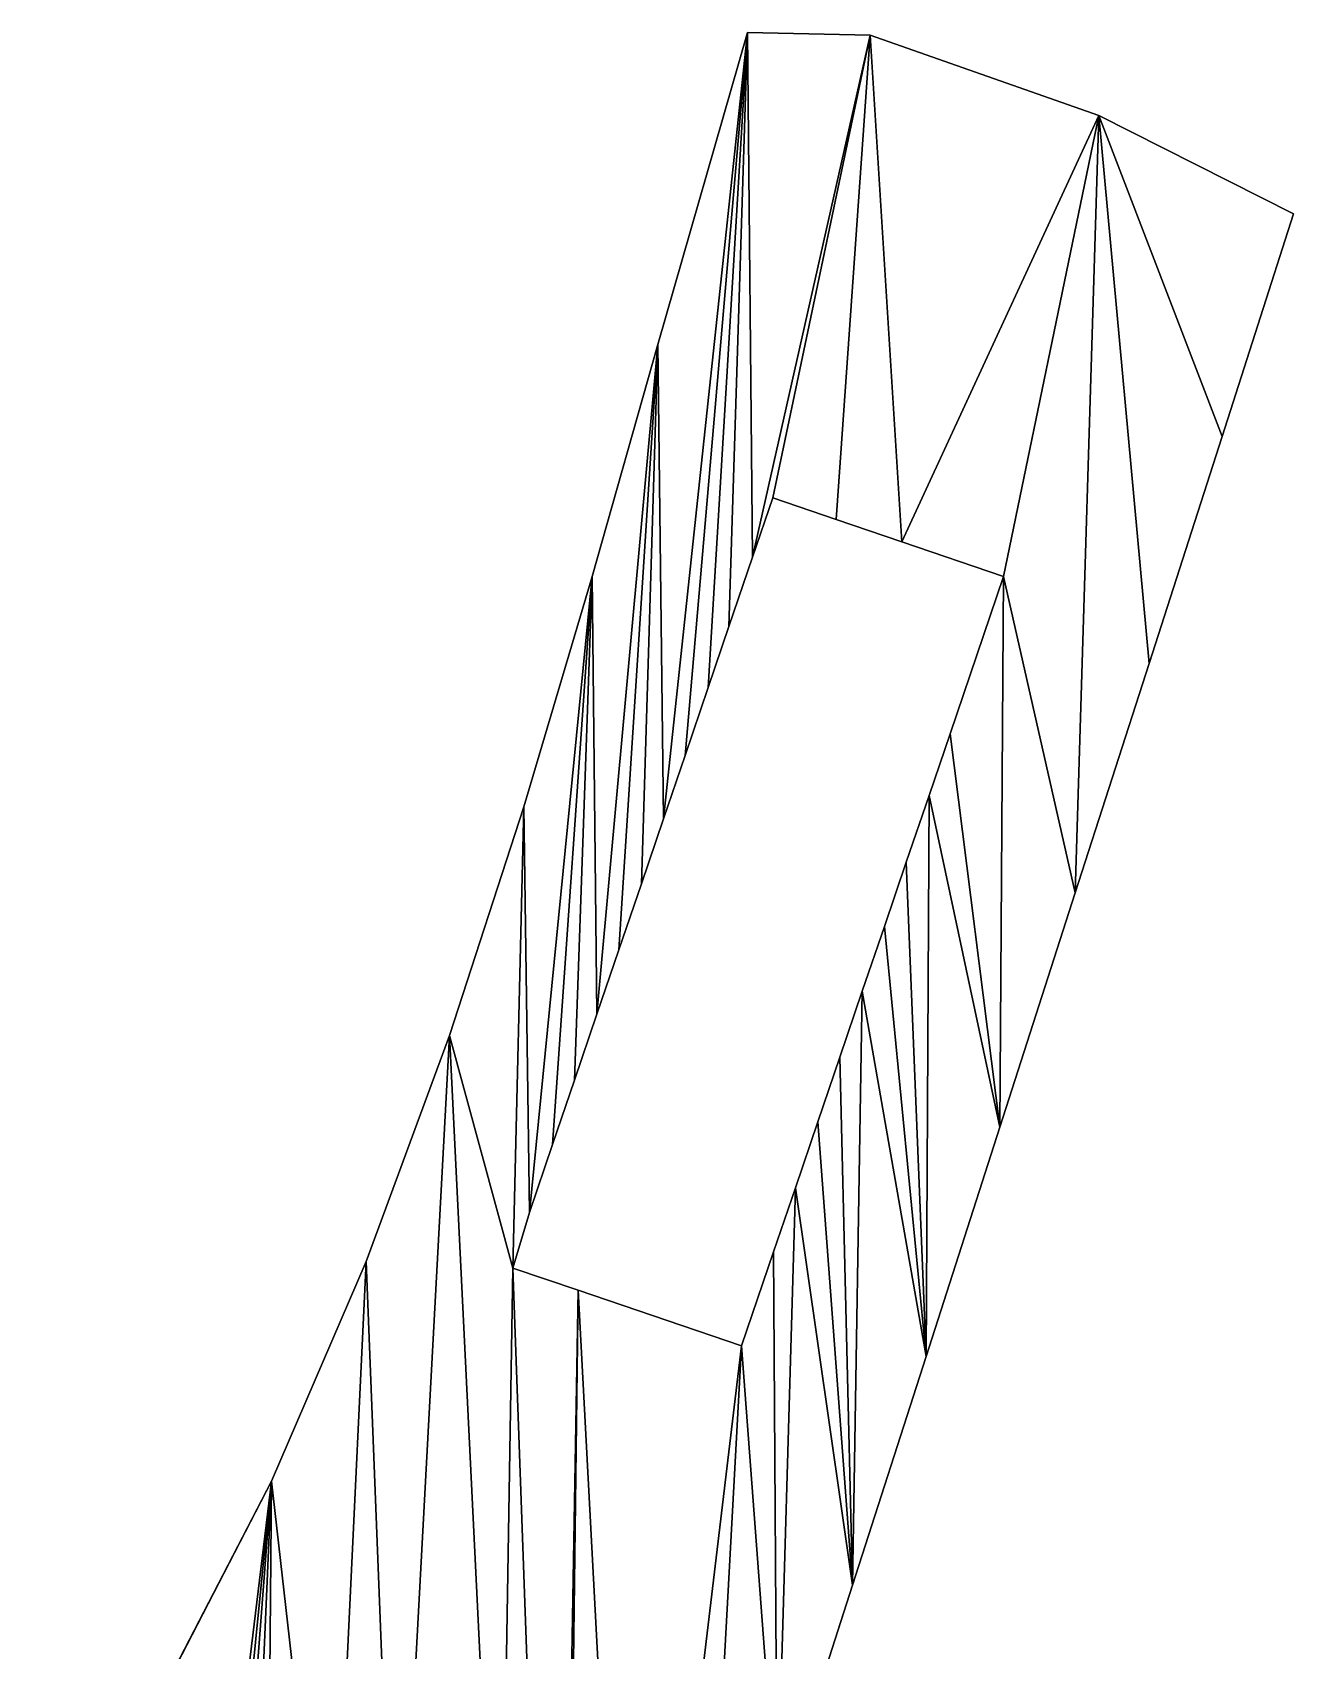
# Model space of a CAD drawing. Extents: x 9 to 1212, y 18 to 833.
# Drawn here: x 1134.6 to 1212.2, y 494.7 to 594.3 of the extents above; entities that cross this region are included whole.
import ezdxf

# ---------------------------------------------------------------- set-up
doc = ezdxf.new("R2010")
doc.units = 0
doc.header["$MEASUREMENT"] = 0
doc.layers.get('0').update_dxf_attribs({"linetype": 'CONTINUOUS'})

# ---------------------------------------------------------------- blocks, each defined once
blk = doc.blocks.new('GRUPO_3')
for p, q in [((367.80875, 566.33982), (362.30234, 547.13625)), ((367.80875, 566.33982, 15), (362.30234, 547.13625, 15)), ((375.3609, 566.17693), (367.80875, 566.33982)), ((375.3609, 566.17693, 15), (367.80875, 566.33982, 15)), ((367.80875, 566.33982), (367.80875, 566.33982, 15)), ((389.41967, 561.23089), (375.3609, 566.17693)), ((389.41967, 561.23089, 15), (375.3609, 566.17693, 15)), ((375.3609, 566.17693), (375.3609, 566.17693, 15)), ((401.40678, 555.17051), (389.41967, 561.23089)), ((401.40678, 555.17051, 15), (389.41967, 561.23089, 15)), ((389.41967, 561.23089), (389.41967, 561.23089, 15)), ((397.00018, 541.47434), (401.40678, 555.17051)), ((397.00018, 541.47434, 15), (401.40678, 555.17051, 15)), ((401.40678, 555.17051), (401.40678, 555.17051, 15)), ((362.30234, 547.13625), (358.26277, 532.88096)), ((362.30234, 547.13625, 15), (358.26277, 532.88096, 15)), ((362.30234, 547.13625), (362.30234, 547.13625, 15)), ((392.51287, 527.52729), (397.00018, 541.47434)), ((392.51287, 527.52729, 15), (397.00018, 541.47434, 15)), ((397.00018, 541.47434), (397.00018, 541.47434, 15)), ((368.1238, 534.07035), (369.3625, 537.70827)), ((368.1238, 534.07035, 15), (369.3625, 537.70827, 15)), ((369.3625, 537.70827), (373.26949, 536.37787)), ((369.3625, 537.70827, 15), (373.26949, 536.37787, 15)), ((369.3625, 537.70827), (369.3625, 537.70827, 15)), ((373.26949, 536.37787), (377.29616, 535.00672)), ((373.26949, 536.37787, 15), (377.29616, 535.00672, 15)), ((373.26949, 536.37787), (373.26949, 536.37787, 15)), ((377.29616, 535.00672), (383.56148, 532.87327)), ((377.29616, 535.00672, 15), (383.56148, 532.87327, 15)), ((377.29616, 535.00672), (377.29616, 535.00672, 15)), ((366.66943, 529.799), (368.1238, 534.07035)), ((366.66943, 529.799, 15), (368.1238, 534.07035, 15)), ((368.1238, 534.07035), (368.1238, 534.07035, 15)), ((358.26277, 532.88096), (354.04763, 518.70279)), ((358.26277, 532.88096, 15), (354.04763, 518.70279, 15)), ((358.26277, 532.88096), (358.26277, 532.88096, 15)), ((380.267, 523.19798), (383.56148, 532.87327)), ((380.267, 523.19798, 15), (383.56148, 532.87327, 15)), ((383.56148, 532.87327), (383.56148, 532.87327, 15)), ((365.38876, 526.03781), (366.66943, 529.799)), ((365.38876, 526.03781, 15), (366.66943, 529.799, 15)), ((366.66943, 529.799), (366.66943, 529.799, 15)), ((387.97431, 513.42096), (392.51287, 527.52729)), ((387.97431, 513.42096, 15), (392.51287, 527.52729, 15)), ((392.51287, 527.52729), (392.51287, 527.52729, 15)), ((363.96986, 521.87065), (365.38876, 526.03781)), ((363.96986, 521.87065, 15), (365.38876, 526.03781, 15)), ((365.38876, 526.03781), (365.38876, 526.03781, 15)), ((378.9765, 519.40803), (380.267, 523.19798)), ((378.9765, 519.40803, 15), (380.267, 523.19798, 15)), ((380.267, 523.19798), (380.267, 523.19798, 15)), ((362.64107, 517.96812), (363.96986, 521.87065)), ((362.64107, 517.96812, 15), (363.96986, 521.87065, 15)), ((363.96986, 521.87065), (363.96986, 521.87065, 15)), ((354.04763, 518.70279), (349.47306, 504.64506)), ((354.04763, 518.70279, 15), (349.47306, 504.64506, 15)), ((354.04763, 518.70279), (354.04763, 518.70279, 15)), ((377.57852, 515.30242), (378.9765, 519.40803)), ((377.57852, 515.30242, 15), (378.9765, 519.40803, 15)), ((378.9765, 519.40803), (378.9765, 519.40803, 15)), ((361.27785, 513.96448), (362.64107, 517.96812)), ((361.27785, 513.96448, 15), (362.64107, 517.96812, 15)), ((362.64107, 517.96812), (362.64107, 517.96812, 15)), ((376.22906, 511.33932), (377.57852, 515.30242)), ((376.22906, 511.33932, 15), (377.57852, 515.30242, 15)), ((377.57852, 515.30242), (377.57852, 515.30242, 15)), ((359.89826, 509.91276), (361.27785, 513.96448)), ((359.89826, 509.91276, 15), (361.27785, 513.96448, 15)), ((361.27785, 513.96448), (361.27785, 513.96448, 15)), ((383.33502, 499.00155), (387.97431, 513.42096)), ((383.33502, 499.00155, 15), (387.97431, 513.42096, 15)), ((387.97431, 513.42096), (387.97431, 513.42096, 15)), ((374.8732, 507.35743), (376.22906, 511.33932)), ((374.8732, 507.35743, 15), (376.22906, 511.33932, 15)), ((376.22906, 511.33932), (376.22906, 511.33932, 15)), ((358.54989, 505.95276), (359.89826, 509.91276)), ((358.54989, 505.95276, 15), (359.89826, 509.91276, 15)), ((359.89826, 509.91276), (359.89826, 509.91276, 15)), ((373.49112, 503.29855), (374.8732, 507.35743)), ((373.49112, 503.29855, 15), (374.8732, 507.35743, 15)), ((374.8732, 507.35743), (374.8732, 507.35743, 15)), ((357.1657, 501.88753), (358.54989, 505.95276)), ((357.1657, 501.88753, 15), (358.54989, 505.95276, 15)), ((358.54989, 505.95276), (358.54989, 505.95276, 15)), ((349.47306, 504.64506), (344.34181, 490.73901)), ((349.47306, 504.64506, 15), (344.34181, 490.73901, 15)), ((349.47306, 504.64506), (349.47306, 504.64506, 15)), ((372.13738, 499.32286), (373.49112, 503.29855)), ((372.13738, 499.32286, 15), (373.49112, 503.29855, 15)), ((373.49112, 503.29855), (373.49112, 503.29855, 15)), ((355.81971, 497.9345), (357.1657, 501.88753)), ((355.81971, 497.9345, 15), (357.1657, 501.88753, 15)), ((357.1657, 501.88753), (357.1657, 501.88753, 15)), ((370.76011, 495.27809), (372.13738, 499.32286)), ((370.76011, 495.27809, 15), (372.13738, 499.32286, 15)), ((372.13738, 499.32286), (372.13738, 499.32286, 15)), ((378.79979, 484.90557), (383.33502, 499.00155)), ((378.79979, 484.90557, 15), (383.33502, 499.00155, 15)), ((383.33502, 499.00155), (383.33502, 499.00155, 15)), ((354.39502, 493.75033), (355.81971, 497.9345)), ((354.39502, 493.75033, 15), (355.81971, 497.9345, 15)), ((355.81971, 497.9345), (355.81971, 497.9345, 15)), ((369.4154, 491.32895), (370.76011, 495.27809)), ((369.4154, 491.32895, 15), (370.76011, 495.27809, 15)), ((370.76011, 495.27809), (370.76011, 495.27809, 15)), ((353.38169, 490.32958), (354.39502, 493.75033)), ((353.38169, 490.32958, 15), (354.39502, 493.75033, 15)), ((354.39502, 493.75033), (354.39502, 493.75033, 15)), ((344.34181, 490.73901), (338.52358, 477.2366)), ((344.34181, 490.73901, 15), (338.52358, 477.2366, 15)), ((344.34181, 490.73901), (344.34181, 490.73901, 15)), ((367.445, 485.54227), (369.4154, 491.32895)), ((367.445, 485.54227, 15), (369.4154, 491.32895, 15)), ((369.4154, 491.32895), (369.4154, 491.32895, 15)), ((357.38359, 488.96729), (353.38169, 490.32958)), ((357.38359, 488.96729, 15), (353.38169, 490.32958, 15)), ((353.38169, 490.32958), (353.38169, 490.32958, 15)), ((367.445, 485.54227), (357.38359, 488.96729)), ((367.445, 485.54227, 15), (357.38359, 488.96729, 15)), ((357.38359, 488.96729), (357.38359, 488.96729, 15)), ((367.445, 485.54227), (367.445, 485.54227, 15)), ((374.27352, 470.83743), (378.79979, 484.90557)), ((374.27352, 470.83743, 15), (378.79979, 484.90557, 15)), ((378.79979, 484.90557), (378.79979, 484.90557, 15)), ((338.52358, 477.2366), (331.69986, 464.03758)), ((338.52358, 477.2366, 15), (331.69986, 464.03758, 15)), ((338.52358, 477.2366), (338.52358, 477.2366, 15)), ((369.6252, 456.38997), (374.27352, 470.83743)), ((369.6252, 456.38997, 15), (374.27352, 470.83743, 15)), ((374.27352, 470.83743), (374.27352, 470.83743, 15))]:
    blk.add_line(p, q)
mesh = blk.add_polyface()
corners = [(324.72548, 406.61315), (323.81367, 451.64773), (331.69986, 464.03758), (327.4557, 414.63135), (328.80408, 418.59132), (330.18369, 422.64303), (331.54694, 426.64666), (332.87577, 430.5492), (338.52358, 477.2366), (334.29469, 434.71633), (335.57538, 438.47754), (337.02978, 442.74886), (338.2685, 446.38677), (342.17549, 445.05637), (344.34181, 490.73901), (346.20216, 443.68522), (349.47306, 504.64506), (352.56707, 441.51787), (353.38169, 490.32958), (354.04763, 518.70279), (354.39502, 493.75033), (358.26277, 532.88096), (355.81971, 497.9345), (357.1657, 501.88753), (358.54989, 505.95276), (362.30234, 547.13625), (359.89826, 509.91276), (361.27785, 513.96448), (362.64107, 517.96812), (367.80875, 566.33982), (363.96986, 521.87065), (365.38876, 526.03781), (366.66943, 529.799), (368.1238, 534.07035), (375.3609, 566.17693), (369.3625, 537.70827), (373.26949, 536.37787), (377.29616, 535.00672), (389.41967, 561.23089), (383.56148, 532.87327), (387.97431, 513.42096), (392.51287, 527.52729), (397.00018, 541.47434), (401.40678, 555.17051), (356.0964, 414.341), (357.38359, 488.96729), (356.46255, 415.47905), (360.62118, 428.4045), (367.445, 485.54227), (365.08536, 442.27965), (369.6252, 456.38997), (369.4154, 491.32895), (370.76011, 495.27809), (374.27352, 470.83743), (372.13738, 499.32286), (373.49112, 503.29855), (374.8732, 507.35743), (378.79979, 484.90557), (376.22906, 511.33932), (377.57852, 515.30242), (378.9765, 519.40803), (383.33502, 499.00155), (380.267, 523.19798)]
mesh.append_faces([[corners[k] for k in face] for face in [(42, 38, 43)]], dxfattribs={"vtx0": -1})
mesh.append_faces([[corners[k] for k in face] for face in [(3, 2, 4), (4, 2, 5), (5, 2, 6), (6, 2, 7), (7, 8, 9), (9, 8, 10), (10, 8, 11), (11, 8, 12), (12, 8, 13), (13, 14, 15), (15, 16, 17), (18, 19, 20), (20, 21, 22), (22, 21, 23), (23, 21, 24), (24, 25, 26), (26, 25, 27), (27, 25, 28), (28, 29, 30), (30, 29, 31), (31, 29, 32), (32, 29, 33), (33, 34, 35), (35, 34, 36), (36, 34, 37), (37, 38, 39), (40, 38, 41), (41, 38, 42), (44, 45, 46), (46, 45, 47), (47, 48, 49), (49, 48, 50), (50, 52, 53), (53, 56, 57), (57, 60, 61), (61, 39, 40)]], dxfattribs={"vtx0": -1, "vtx1": -1})
mesh.append_faces([[corners[k] for k in face] for face in [(17, 16, 18), (39, 38, 40), (44, 17, 18)]], dxfattribs={"vtx0": -1, "vtx1": -1, "vtx2": -1})
mesh.append_faces([[corners[k] for k in face] for face in [(0, 1, 2), (7, 2, 8), (13, 8, 14), (15, 14, 16), (18, 16, 19), (20, 19, 21), (24, 21, 25), (28, 25, 29), (33, 29, 34), (37, 34, 38), (44, 18, 45), (47, 45, 48), (50, 48, 51), (50, 51, 52), (53, 52, 54), (53, 54, 55), (53, 55, 56), (57, 56, 58), (57, 58, 59), (57, 59, 60), (61, 60, 62), (61, 62, 39)]], dxfattribs={"vtx0": -1, "vtx2": -1})
mesh = blk.add_polyface()
corners = [(352.56707, 441.51787, 15), (356.0964, 414.341, 15), (353.38169, 490.32958, 15), (357.38359, 488.96729, 15), (356.46255, 415.47905, 15), (360.62118, 428.4045, 15), (367.445, 485.54227, 15), (365.08536, 442.27965, 15), (369.6252, 456.38997, 15), (369.4154, 491.32895, 15), (370.76011, 495.27809, 15), (374.27352, 470.83743, 15), (372.13738, 499.32286, 15), (373.49112, 503.29855, 15), (374.8732, 507.35743, 15), (378.79979, 484.90557, 15), (376.22906, 511.33932, 15), (377.57852, 515.30242, 15), (378.9765, 519.40803, 15), (383.33502, 499.00155, 15), (380.267, 523.19798, 15), (383.56148, 532.87327, 15), (387.97431, 513.42096, 15), (323.81367, 451.64773, 15), (324.72548, 406.61315, 15), (331.69986, 464.03758, 15), (327.4557, 414.63135, 15), (328.80408, 418.59132, 15), (330.18369, 422.64303, 15), (331.54694, 426.64666, 15), (332.87577, 430.5492, 15), (338.52358, 477.2366, 15), (334.29469, 434.71633, 15), (335.57538, 438.47754, 15), (337.02978, 442.74886, 15), (338.2685, 446.38677, 15), (342.17549, 445.05637, 15), (344.34181, 490.73901, 15), (346.20216, 443.68522, 15), (349.47306, 504.64506, 15), (354.04763, 518.70279, 15), (354.39502, 493.75033, 15), (358.26277, 532.88096, 15), (355.81971, 497.9345, 15), (357.1657, 501.88753, 15), (358.54989, 505.95276, 15), (362.30234, 547.13625, 15), (359.89826, 509.91276, 15), (361.27785, 513.96448, 15), (362.64107, 517.96812, 15), (367.80875, 566.33982, 15), (363.96986, 521.87065, 15), (365.38876, 526.03781, 15), (366.66943, 529.799, 15), (368.1238, 534.07035, 15), (375.3609, 566.17693, 15), (369.3625, 537.70827, 15), (373.26949, 536.37787, 15), (377.29616, 535.00672, 15), (389.41967, 561.23089, 15), (392.51287, 527.52729, 15), (397.00018, 541.47434, 15), (401.40678, 555.17051, 15)]
mesh.append_faces([[corners[k] for k in face] for face in [(59, 61, 62)]], dxfattribs={"vtx0": -1})
mesh.append_faces([[corners[k] for k in face] for face in [(2, 1, 3), (3, 5, 6), (6, 8, 9), (9, 8, 10), (10, 11, 12), (12, 11, 13), (13, 11, 14), (14, 15, 16), (16, 15, 17), (17, 15, 18), (18, 19, 20), (20, 19, 21), (23, 24, 25), (25, 30, 31), (31, 36, 37), (37, 38, 39), (39, 2, 40), (40, 41, 42), (42, 45, 46), (46, 49, 50), (50, 54, 55), (55, 58, 59)]], dxfattribs={"vtx0": -1, "vtx1": -1})
mesh.append_faces([[corners[k] for k in face] for face in [(0, 1, 2), (39, 0, 2), (59, 21, 22)]], dxfattribs={"vtx0": -1, "vtx1": -1, "vtx2": -1})
mesh.append_faces([[corners[k] for k in face] for face in [(3, 1, 4), (3, 4, 5), (6, 5, 7), (6, 7, 8), (10, 8, 11), (14, 11, 15), (18, 15, 19), (21, 19, 22), (25, 26, 27), (25, 27, 28), (25, 28, 29), (25, 29, 30), (31, 30, 32), (31, 32, 33), (31, 33, 34), (31, 34, 35), (31, 35, 36), (37, 36, 38), (39, 38, 0), (40, 2, 41), (42, 41, 43), (42, 43, 44), (42, 44, 45), (46, 45, 47), (46, 47, 48), (46, 48, 49), (50, 49, 51), (50, 51, 52), (50, 52, 53), (50, 53, 54), (55, 54, 56), (55, 56, 57), (55, 57, 58), (59, 58, 21), (59, 22, 60), (59, 60, 61)]], dxfattribs={"vtx0": -1, "vtx2": -1})
mesh = blk.add_polyface()
corners = [(367.80875, 566.33982, 15), (362.30234, 547.13625), (362.30234, 547.13625, 15), (367.80875, 566.33982)]
mesh.append_faces([[corners[k] for k in face] for face in [(0, 1, 2), (1, 0, 3)]], dxfattribs={"vtx0": -1})
mesh = blk.add_polyface()
corners = [(367.80875, 566.33982, 15), (375.3609, 566.17693), (367.80875, 566.33982), (375.3609, 566.17693, 15)]
mesh.append_faces([[corners[k] for k in face] for face in [(0, 1, 2), (1, 0, 3)]], dxfattribs={"vtx0": -1})
mesh = blk.add_polyface()
corners = [(375.3609, 566.17693, 15), (389.41967, 561.23089), (375.3609, 566.17693), (389.41967, 561.23089, 15)]
mesh.append_faces([[corners[k] for k in face] for face in [(0, 1, 2), (1, 0, 3)]], dxfattribs={"vtx0": -1})
mesh = blk.add_polyface()
corners = [(389.41967, 561.23089, 15), (401.40678, 555.17051), (389.41967, 561.23089), (401.40678, 555.17051, 15)]
mesh.append_faces([[corners[k] for k in face] for face in [(0, 1, 2), (1, 0, 3)]], dxfattribs={"vtx0": -1})
mesh = blk.add_polyface()
corners = [(401.40678, 555.17051), (397.00018, 541.47434, 15), (397.00018, 541.47434), (401.40678, 555.17051, 15)]
mesh.append_faces([[corners[k] for k in face] for face in [(0, 1, 2), (1, 0, 3)]], dxfattribs={"vtx0": -1})
mesh = blk.add_polyface()
corners = [(362.30234, 547.13625, 15), (358.26277, 532.88096), (358.26277, 532.88096, 15), (362.30234, 547.13625)]
mesh.append_faces([[corners[k] for k in face] for face in [(0, 1, 2), (1, 0, 3)]], dxfattribs={"vtx0": -1})
mesh = blk.add_polyface()
corners = [(397.00018, 541.47434), (392.51287, 527.52729, 15), (392.51287, 527.52729), (397.00018, 541.47434, 15)]
mesh.append_faces([[corners[k] for k in face] for face in [(0, 1, 2), (1, 0, 3)]], dxfattribs={"vtx0": -1})
mesh = blk.add_polyface()
corners = [(369.3625, 537.70827), (368.1238, 534.07035, 15), (368.1238, 534.07035), (369.3625, 537.70827, 15)]
mesh.append_faces([[corners[k] for k in face] for face in [(0, 1, 2), (1, 0, 3)]], dxfattribs={"vtx0": -1})
mesh = blk.add_polyface()
corners = [(373.26949, 536.37787, 15), (369.3625, 537.70827), (373.26949, 536.37787), (369.3625, 537.70827, 15)]
mesh.append_faces([[corners[k] for k in face] for face in [(0, 1, 2), (1, 0, 3)]], dxfattribs={"vtx0": -1})
mesh = blk.add_polyface()
corners = [(377.29616, 535.00672, 15), (373.26949, 536.37787), (377.29616, 535.00672), (373.26949, 536.37787, 15)]
mesh.append_faces([[corners[k] for k in face] for face in [(0, 1, 2), (1, 0, 3)]], dxfattribs={"vtx0": -1})
mesh = blk.add_polyface()
corners = [(383.56148, 532.87327, 15), (377.29616, 535.00672), (383.56148, 532.87327), (377.29616, 535.00672, 15)]
mesh.append_faces([[corners[k] for k in face] for face in [(0, 1, 2), (1, 0, 3)]], dxfattribs={"vtx0": -1})
mesh = blk.add_polyface()
corners = [(368.1238, 534.07035), (366.66943, 529.799, 15), (366.66943, 529.799), (368.1238, 534.07035, 15)]
mesh.append_faces([[corners[k] for k in face] for face in [(0, 1, 2), (1, 0, 3)]], dxfattribs={"vtx0": -1})
mesh = blk.add_polyface()
corners = [(358.26277, 532.88096, 15), (354.04763, 518.70279), (354.04763, 518.70279, 15), (358.26277, 532.88096)]
mesh.append_faces([[corners[k] for k in face] for face in [(0, 1, 2), (1, 0, 3)]], dxfattribs={"vtx0": -1})
mesh = blk.add_polyface()
corners = [(383.56148, 532.87327, 15), (380.267, 523.19798), (380.267, 523.19798, 15), (383.56148, 532.87327)]
mesh.append_faces([[corners[k] for k in face] for face in [(0, 1, 2), (1, 0, 3)]], dxfattribs={"vtx0": -1})
mesh = blk.add_polyface()
corners = [(366.66943, 529.799), (365.38876, 526.03781, 15), (365.38876, 526.03781), (366.66943, 529.799, 15)]
mesh.append_faces([[corners[k] for k in face] for face in [(0, 1, 2), (1, 0, 3)]], dxfattribs={"vtx0": -1})
mesh = blk.add_polyface()
corners = [(392.51287, 527.52729), (387.97431, 513.42096, 15), (387.97431, 513.42096), (392.51287, 527.52729, 15)]
mesh.append_faces([[corners[k] for k in face] for face in [(0, 1, 2), (1, 0, 3)]], dxfattribs={"vtx0": -1})
mesh = blk.add_polyface()
corners = [(365.38876, 526.03781), (363.96986, 521.87065, 15), (363.96986, 521.87065), (365.38876, 526.03781, 15)]
mesh.append_faces([[corners[k] for k in face] for face in [(0, 1, 2), (1, 0, 3)]], dxfattribs={"vtx0": -1})
mesh = blk.add_polyface()
corners = [(380.267, 523.19798, 15), (378.9765, 519.40803), (378.9765, 519.40803, 15), (380.267, 523.19798)]
mesh.append_faces([[corners[k] for k in face] for face in [(0, 1, 2), (1, 0, 3)]], dxfattribs={"vtx0": -1})
mesh = blk.add_polyface()
corners = [(363.96986, 521.87065), (362.64107, 517.96812, 15), (362.64107, 517.96812), (363.96986, 521.87065, 15)]
mesh.append_faces([[corners[k] for k in face] for face in [(0, 1, 2), (1, 0, 3)]], dxfattribs={"vtx0": -1})
mesh = blk.add_polyface()
corners = [(354.04763, 518.70279, 15), (349.47306, 504.64506), (349.47306, 504.64506, 15), (354.04763, 518.70279)]
mesh.append_faces([[corners[k] for k in face] for face in [(0, 1, 2), (1, 0, 3)]], dxfattribs={"vtx0": -1})
mesh = blk.add_polyface()
corners = [(378.9765, 519.40803, 15), (377.57852, 515.30242), (377.57852, 515.30242, 15), (378.9765, 519.40803)]
mesh.append_faces([[corners[k] for k in face] for face in [(0, 1, 2), (1, 0, 3)]], dxfattribs={"vtx0": -1})
mesh = blk.add_polyface()
corners = [(362.64107, 517.96812), (361.27785, 513.96448, 15), (361.27785, 513.96448), (362.64107, 517.96812, 15)]
mesh.append_faces([[corners[k] for k in face] for face in [(0, 1, 2), (1, 0, 3)]], dxfattribs={"vtx0": -1})
mesh = blk.add_polyface()
corners = [(377.57852, 515.30242, 15), (376.22906, 511.33932), (376.22906, 511.33932, 15), (377.57852, 515.30242)]
mesh.append_faces([[corners[k] for k in face] for face in [(0, 1, 2), (1, 0, 3)]], dxfattribs={"vtx0": -1})
mesh = blk.add_polyface()
corners = [(361.27785, 513.96448), (359.89826, 509.91276, 15), (359.89826, 509.91276), (361.27785, 513.96448, 15)]
mesh.append_faces([[corners[k] for k in face] for face in [(0, 1, 2), (1, 0, 3)]], dxfattribs={"vtx0": -1})
mesh = blk.add_polyface()
corners = [(387.97431, 513.42096), (383.33502, 499.00155, 15), (383.33502, 499.00155), (387.97431, 513.42096, 15)]
mesh.append_faces([[corners[k] for k in face] for face in [(0, 1, 2), (1, 0, 3)]], dxfattribs={"vtx0": -1})
mesh = blk.add_polyface()
corners = [(376.22906, 511.33932, 15), (374.8732, 507.35743), (374.8732, 507.35743, 15), (376.22906, 511.33932)]
mesh.append_faces([[corners[k] for k in face] for face in [(0, 1, 2), (1, 0, 3)]], dxfattribs={"vtx0": -1})
mesh = blk.add_polyface()
corners = [(359.89826, 509.91276), (358.54989, 505.95276, 15), (358.54989, 505.95276), (359.89826, 509.91276, 15)]
mesh.append_faces([[corners[k] for k in face] for face in [(0, 1, 2), (1, 0, 3)]], dxfattribs={"vtx0": -1})
mesh = blk.add_polyface()
corners = [(374.8732, 507.35743, 15), (373.49112, 503.29855), (373.49112, 503.29855, 15), (374.8732, 507.35743)]
mesh.append_faces([[corners[k] for k in face] for face in [(0, 1, 2), (1, 0, 3)]], dxfattribs={"vtx0": -1})
mesh = blk.add_polyface()
corners = [(358.54989, 505.95276), (357.1657, 501.88753, 15), (357.1657, 501.88753), (358.54989, 505.95276, 15)]
mesh.append_faces([[corners[k] for k in face] for face in [(0, 1, 2), (1, 0, 3)]], dxfattribs={"vtx0": -1})
mesh = blk.add_polyface()
corners = [(349.47306, 504.64506, 15), (344.34181, 490.73901), (344.34181, 490.73901, 15), (349.47306, 504.64506)]
mesh.append_faces([[corners[k] for k in face] for face in [(0, 1, 2), (1, 0, 3)]], dxfattribs={"vtx0": -1})
mesh = blk.add_polyface()
corners = [(373.49112, 503.29855, 15), (372.13738, 499.32286), (372.13738, 499.32286, 15), (373.49112, 503.29855)]
mesh.append_faces([[corners[k] for k in face] for face in [(0, 1, 2), (1, 0, 3)]], dxfattribs={"vtx0": -1})
mesh = blk.add_polyface()
corners = [(357.1657, 501.88753), (355.81971, 497.9345, 15), (355.81971, 497.9345), (357.1657, 501.88753, 15)]
mesh.append_faces([[corners[k] for k in face] for face in [(0, 1, 2), (1, 0, 3)]], dxfattribs={"vtx0": -1})
mesh = blk.add_polyface()
corners = [(372.13738, 499.32286, 15), (370.76011, 495.27809), (370.76011, 495.27809, 15), (372.13738, 499.32286)]
mesh.append_faces([[corners[k] for k in face] for face in [(0, 1, 2), (1, 0, 3)]], dxfattribs={"vtx0": -1})
mesh = blk.add_polyface()
corners = [(383.33502, 499.00155), (378.79979, 484.90557, 15), (378.79979, 484.90557), (383.33502, 499.00155, 15)]
mesh.append_faces([[corners[k] for k in face] for face in [(0, 1, 2), (1, 0, 3)]], dxfattribs={"vtx0": -1})
mesh = blk.add_polyface()
corners = [(355.81971, 497.9345), (354.39502, 493.75033, 15), (354.39502, 493.75033), (355.81971, 497.9345, 15)]
mesh.append_faces([[corners[k] for k in face] for face in [(0, 1, 2), (1, 0, 3)]], dxfattribs={"vtx0": -1})
mesh = blk.add_polyface()
corners = [(370.76011, 495.27809, 15), (369.4154, 491.32895), (369.4154, 491.32895, 15), (370.76011, 495.27809)]
mesh.append_faces([[corners[k] for k in face] for face in [(0, 1, 2), (1, 0, 3)]], dxfattribs={"vtx0": -1})
mesh = blk.add_polyface()
corners = [(354.39502, 493.75033), (353.38169, 490.32958, 15), (353.38169, 490.32958), (354.39502, 493.75033, 15)]
mesh.append_faces([[corners[k] for k in face] for face in [(0, 1, 2), (1, 0, 3)]], dxfattribs={"vtx0": -1})
mesh = blk.add_polyface()
corners = [(344.34181, 490.73901, 15), (338.52358, 477.2366), (338.52358, 477.2366, 15), (344.34181, 490.73901)]
mesh.append_faces([[corners[k] for k in face] for face in [(0, 1, 2), (1, 0, 3)]], dxfattribs={"vtx0": -1})
mesh = blk.add_polyface()
corners = [(369.4154, 491.32895, 15), (367.445, 485.54227), (367.445, 485.54227, 15), (369.4154, 491.32895)]
mesh.append_faces([[corners[k] for k in face] for face in [(0, 1, 2), (1, 0, 3)]], dxfattribs={"vtx0": -1})
mesh = blk.add_polyface()
corners = [(353.38169, 490.32958, 15), (357.38359, 488.96729), (353.38169, 490.32958), (357.38359, 488.96729, 15)]
mesh.append_faces([[corners[k] for k in face] for face in [(0, 1, 2), (1, 0, 3)]], dxfattribs={"vtx0": -1})
mesh = blk.add_polyface()
corners = [(357.38359, 488.96729, 15), (367.445, 485.54227), (357.38359, 488.96729), (367.445, 485.54227, 15)]
mesh.append_faces([[corners[k] for k in face] for face in [(0, 1, 2), (1, 0, 3)]], dxfattribs={"vtx0": -1})
mesh = blk.add_polyface()
corners = [(378.79979, 484.90557), (374.27352, 470.83743, 15), (374.27352, 470.83743), (378.79979, 484.90557, 15)]
mesh.append_faces([[corners[k] for k in face] for face in [(0, 1, 2), (1, 0, 3)]], dxfattribs={"vtx0": -1})
mesh = blk.add_polyface()
corners = [(338.52358, 477.2366, 15), (331.69986, 464.03758), (331.69986, 464.03758, 15), (338.52358, 477.2366)]
mesh.append_faces([[corners[k] for k in face] for face in [(0, 1, 2), (1, 0, 3)]], dxfattribs={"vtx0": -1})
mesh = blk.add_polyface()
corners = [(374.27352, 470.83743), (369.6252, 456.38997, 15), (369.6252, 456.38997), (374.27352, 470.83743, 15)]
mesh.append_faces([[corners[k] for k in face] for face in [(0, 1, 2), (1, 0, 3)]], dxfattribs={"vtx0": -1})

msp = doc.modelspace()

# ---------------------------------------------------------------- block references
msp.add_blockref('GRUPO_3', (810.744, 27.929))

doc.saveas('drawing.dxf')
